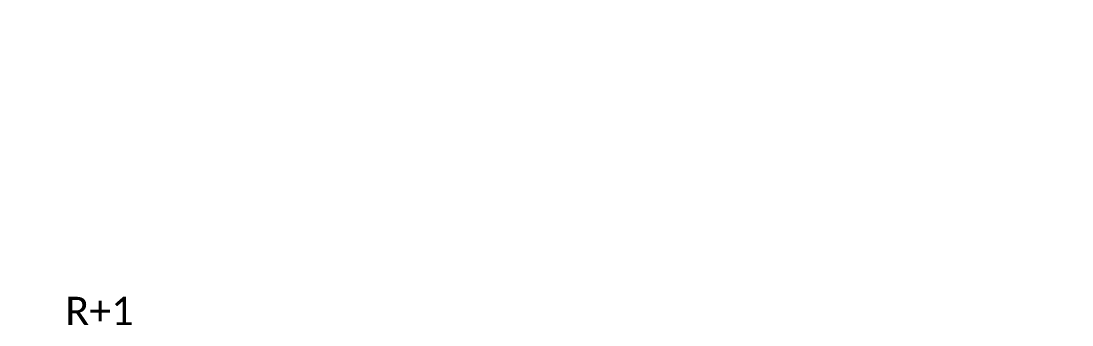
# Model space of a CAD drawing. Header units: millimetres. Extents: x -14819 to 43195, y -10328 to 20814.
# Drawn here: x 20587 to 28025, y 3962 to 6116 of the extents above; entities that cross this region are included whole.
import ezdxf

# ---------------------------------------------------------------- set-up
doc = ezdxf.new("R2010")
doc.units = ezdxf.units.MM
doc.header["$PDMODE"] = 3
doc.layers.add('41 - Côtes Intérieures', color=71, linetype='Continuous', lineweight=9)
doc.layers.add('_cadre100', color=7, linetype='Continuous', lineweight=15)
doc.styles.add('CR_Cot', font='simplex.shx', dxfattribs={"width": 0.8})
doc.styles.add('Legend', font='calibri.ttf')
doc.dimstyles.get("Standard").update_dxf_attribs({"dimtxt": 14, "dimasz": 14, "dimexe": 0.18, "dimexo": 0.0625, "dimgap": 5, "dimtad": 0, "dimtoh": 1, "dimdec": 0, "dimzin": 0, "dimdsep": 46, "dimtxsty": 'CR_Cot', "dimblk": 'CLOSEDBLANK', "dimcen": 0, "dimse1": 1, "dimse2": 1, "dimadec": 0, "dimazin": 0, "dimtfac": 1, "dimtdec": 0, "dimtofl": 0, "dimtmove": 0, "dimatfit": 3, "dimfxl": 1, "dimtolj": 1, "dimtzin": 0, "dimarcsym": 0})

# ---------------------------------------------------------------- blocks, each defined once
blk = doc.blocks.new('_ClosedBlank')
at = {"color": 0, "linetype": 'ByBlock', "lineweight": -2}
for p, q in [((-1, 0.17), (0, 0)), ((-1, 0.17), (-1, -0.17)), ((0, 0), (-1, -0.17))]:
    blk.add_line(p, q, dxfattribs=at)
blk = doc.blocks.new('*D678')
at = {"layer": '41 - Côtes Intérieures', "color": 0, "lineweight": -2, "transparency": 16777216}
for p, q in [((37038.8, 6101.8), (37038.8, 6012)), ((37038.8, 5883.8), (37038.8, 5973.7))]:
    blk.add_line(p, q, dxfattribs=at)
at = {"layer": 'Defpoints', "color": 0, "transparency": 16777216}
for p in [(37038.8, 6115.8), (37060.4, 6115.8), (7060.4, 5869.8)]:
    blk.add_point(p, dxfattribs=at)
at = {"layer": '41 - Côtes Intérieures', "color": 0, "lineweight": -2, "transparency": 16777216, "xscale": 14, "yscale": 14, "zscale": 14}
for p, rotation in [((37038.8, 6115.8), 90), ((37038.8, 5869.8), 270)]:
    blk.add_blockref('_ClosedBlank', p, dxfattribs=dict(at, rotation=rotation))
at = {"layer": '41 - Côtes Intérieures', "color": 0, "transparency": 16777216, "insert": (37038.8, 5992.8), "char_height": 14, "attachment_point": 5, "rotation": 90, "style": 'CR_Cot'}
blk.add_mtext('\\A1;246', dxfattribs=at)

msp = doc.modelspace()

# ---------------------------------------------------------------- texts
at = {"layer": '_cadre100', "style": 'Legend'}
msp.add_text('R+1', height=200, dxfattribs=at).set_placement((20900.91, 3962))

# ---------------------------------------------------------------- dimensions: what is measured, and where the dimension line sits
at = {"layer": '41 - Côtes Intérieures'}
dim = msp.add_linear_dim(base=(37038.83, 6115.84), p1=(7060.44, 5869.84), p2=(37060.44, 6115.84), angle=90, dimstyle='Standard', dxfattribs=at)
dim.commit()
dim.dimension.update_dxf_attribs({"geometry": '*D678', "text_midpoint": (37038.83, 5992.84)})

doc.saveas('drawing.dxf')
